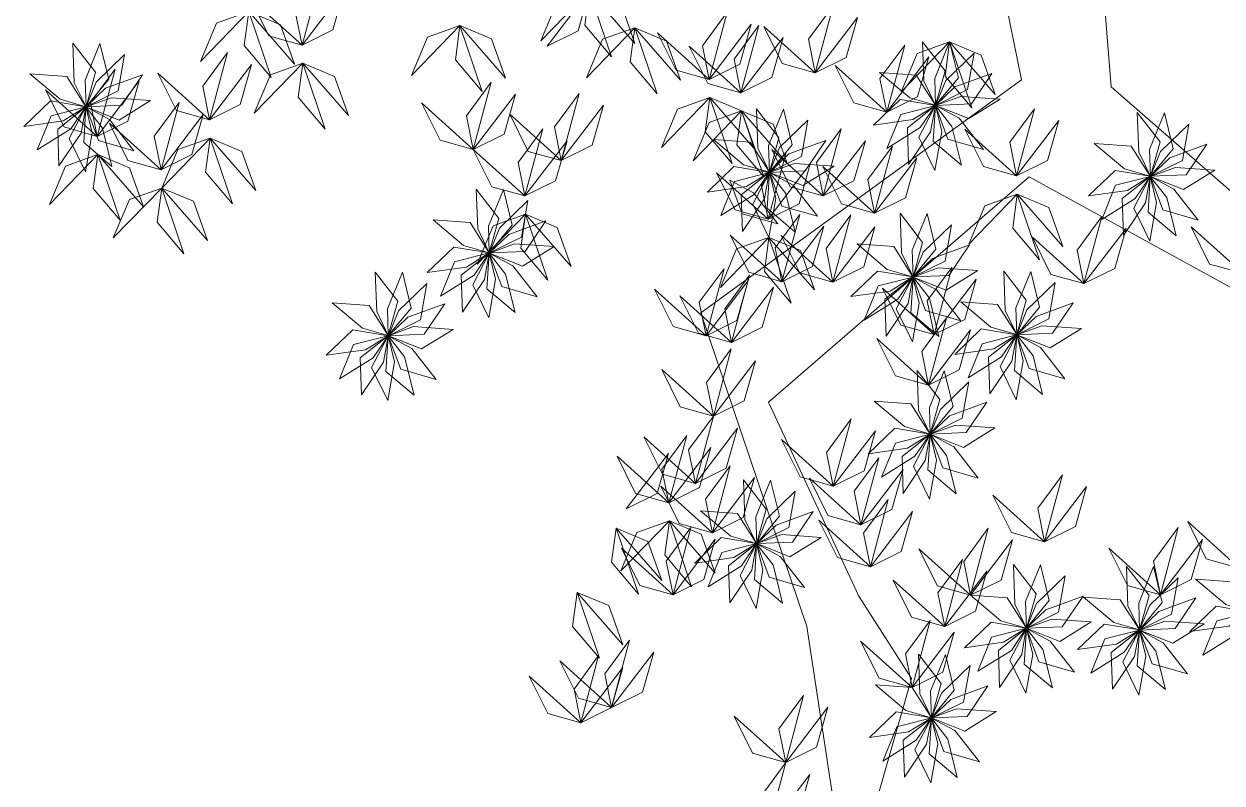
# Model space of a CAD drawing. Header units: inches. Extents: x 15 to 22798, y 21 to 21519.
# Drawn here: x 14702.8 to 14806.1, y 12256.7 to 12322.2 of the extents above; entities that cross this region are included whole.
import ezdxf

# ---------------------------------------------------------------- set-up
doc = ezdxf.new("R2010")
doc.units = ezdxf.units.IN
doc.header["$MEASUREMENT"] = 0
doc.layers.add('ARREDAMENTO', color=8, linetype='Continuous', lineweight=13)

msp = doc.modelspace()

# ---------------------------------------------------------------- linework, layer by layer
at = {"layer": 'ARREDAMENTO', "linetype": 'Continuous', "lineweight": 0}
for points in [[(14817.93, 12298.11), (14796.58, 12316.73), (14794.55, 12341.87), (14796.38, 12368.31), (14793.75, 12382.48), (14774.98, 12399.82)], [(14767.91, 12395.28), (14780.85, 12382.43), (14787.99, 12370.86), (14785.55, 12333.45), (14788.84, 12317.34), (14761.19, 12297.25), (14770.32, 12270.2), (14772.96, 12252.8), (14758.85, 12234.05), (14743.4, 12228.83), (14723.41, 12227.47), (14708.65, 12210.65), (14706.74, 12203.55), (14711.87, 12210.66), (14724.07, 12225.53), (14744.05, 12226.9), (14760.8, 12231.48), (14774.91, 12250.23), (14779.36, 12265.72), (14774.82, 12272.8), (14767.02, 12289.53), (14789.51, 12308.96), (14819.88, 12292.31)]]:
    msp.add_lwpolyline(points, dxfattribs=at)
at = {"layer": 'ARREDAMENTO', "lineweight": 0}
for points in [[(14726.8, 12320.34), (14726.21, 12323.24), (14728.34, 12326.13), (14726.8, 12320.34)], [(14726.8, 12320.34), (14723.94, 12321.14), (14722.34, 12324.36), (14726.8, 12320.34)], [(14726.8, 12320.34), (14729.45, 12321.66), (14730.43, 12325.11), (14726.8, 12320.34)], [(14751.56, 12325), (14748.77, 12324), (14747.39, 12320.69), (14751.56, 12325)], [(14747.93, 12320.23), (14750.59, 12321.55), (14751.56, 12325), (14747.93, 12320.23)], [(14751.56, 12325), (14751.17, 12322.06), (14753.49, 12319.32), (14751.56, 12325)], [(14751.56, 12325), (14754.3, 12323.86), (14755.5, 12320.48), (14751.56, 12325)], [(14722.19, 12323.23), (14719.4, 12322.23), (14718.02, 12318.92), (14722.19, 12323.23)], [(14722.19, 12323.23), (14721.8, 12320.29), (14724.12, 12317.55), (14722.19, 12323.23)], [(14722.19, 12323.23), (14724.93, 12322.08), (14726.13, 12318.7), (14722.19, 12323.23)], [(14761.9, 12317.37), (14761.32, 12320.27), (14763.44, 12323.16), (14761.9, 12317.37)], [(14771.05, 12317.93), (14770.47, 12320.84), (14772.6, 12323.73), (14771.05, 12317.93)], [(14761.9, 12317.37), (14764.55, 12318.69), (14765.53, 12322.14), (14761.9, 12317.37)], [(14771.05, 12317.93), (14773.71, 12319.25), (14774.68, 12322.71), (14771.05, 12317.93)], [(14740.4, 12322.01), (14737.61, 12321.02), (14736.23, 12317.7), (14740.4, 12322.01)], [(14740.4, 12322.01), (14740.01, 12319.07), (14742.33, 12316.33), (14740.4, 12322.01)], [(14740.4, 12322.01), (14743.14, 12320.87), (14744.34, 12317.49), (14740.4, 12322.01)], [(14755.48, 12321.82), (14752.69, 12320.83), (14751.31, 12317.51), (14755.48, 12321.82)], [(14755.48, 12321.82), (14755.09, 12318.88), (14757.41, 12316.14), (14755.48, 12321.82)], [(14755.48, 12321.82), (14758.22, 12320.68), (14759.42, 12317.3), (14755.48, 12321.82)], [(14761.9, 12317.37), (14759.05, 12318.18), (14757.45, 12321.39), (14761.9, 12317.37)], [(14764.64, 12316.23), (14764.05, 12319.13), (14766.18, 12322.02), (14764.64, 12316.23)], [(14764.64, 12316.23), (14767.29, 12317.55), (14768.27, 12321), (14764.64, 12316.23)], [(14771.05, 12317.93), (14768.2, 12318.74), (14766.6, 12321.95), (14771.05, 12317.93)], [(14707.03, 12320.5), (14707.15, 12317.09), (14708.16, 12315.02), (14708.99, 12317.99), (14707.03, 12320.5)], [(14709.36, 12320.48), (14708.09, 12317.32), (14708.16, 12315.02), (14710.13, 12317.39), (14709.36, 12320.48)], [(14764.64, 12316.23), (14761.78, 12317.03), (14760.18, 12320.25), (14764.64, 12316.23)], [(14777.22, 12314.54), (14776.63, 12317.45), (14778.76, 12320.34), (14777.22, 12314.54)], [(14782.63, 12320.6), (14779.83, 12319.61), (14778.45, 12316.29), (14782.63, 12320.6)], [(14780.29, 12320.62), (14780.41, 12317.21), (14781.42, 12315.14), (14782.25, 12318.11), (14780.29, 12320.62)], [(14782.63, 12320.6), (14781.35, 12317.44), (14781.42, 12315.14), (14783.39, 12317.51), (14782.63, 12320.6)], [(14782.63, 12320.6), (14782.24, 12317.66), (14784.55, 12314.92), (14782.63, 12320.6)], [(14782.63, 12320.6), (14785.36, 12319.46), (14786.57, 12316.08), (14782.63, 12320.6)], [(14711.48, 12319.52), (14709.03, 12317.15), (14708.16, 12315.01), (14710.92, 12316.38), (14711.48, 12319.52)], [(14718.81, 12313.88), (14718.23, 12316.79), (14720.35, 12319.68), (14718.81, 12313.88)], [(14777.22, 12314.54), (14779.87, 12315.86), (14780.85, 12319.32), (14777.22, 12314.54)], [(14784.75, 12319.64), (14782.3, 12317.27), (14781.42, 12315.13), (14784.19, 12316.5), (14784.75, 12319.64)], [(14709.12, 12312.46), (14708.54, 12315.37), (14710.66, 12318.26), (14709.12, 12312.46)], [(14718.81, 12313.88), (14721.46, 12315.2), (14722.44, 12318.65), (14718.81, 12313.88)], [(14726.85, 12318.77), (14724.06, 12317.77), (14722.67, 12314.46), (14726.85, 12318.77)], [(14726.85, 12318.77), (14726.46, 12315.83), (14728.77, 12313.09), (14726.85, 12318.77)], [(14726.85, 12318.77), (14729.58, 12317.63), (14730.79, 12314.25), (14726.85, 12318.77)], [(14777.22, 12314.54), (14774.37, 12315.35), (14772.77, 12318.56), (14777.22, 12314.54)], [(14776.58, 12317.97), (14779.2, 12315.78), (14781.41, 12315.14), (14779.76, 12317.74), (14776.58, 12317.97)], [(14703.32, 12317.85), (14705.93, 12315.66), (14708.15, 12315.02), (14706.5, 12317.62), (14703.32, 12317.85)], [(14713.03, 12317.77), (14709.83, 12316.61), (14708.16, 12315.01), (14711.24, 12315.14), (14713.03, 12317.77)], [(14709.12, 12312.46), (14711.78, 12313.78), (14712.75, 12317.24), (14709.12, 12312.46)], [(14718.81, 12313.88), (14715.96, 12314.69), (14714.36, 12317.9), (14718.81, 12313.88)], [(14741.56, 12311.34), (14740.97, 12314.24), (14743.1, 12317.13), (14741.56, 12311.34)], [(14786.29, 12317.89), (14783.09, 12316.73), (14781.42, 12315.13), (14784.51, 12315.26), (14786.29, 12317.89)], [(14709.12, 12312.46), (14706.27, 12313.27), (14704.67, 12316.48), (14709.12, 12312.46)], [(14741.56, 12311.34), (14744.21, 12312.66), (14745.19, 12316.11), (14741.56, 12311.34)], [(14749.15, 12310.37), (14748.57, 12313.27), (14750.69, 12316.16), (14749.15, 12310.37)], [(14786.99, 12315.67), (14783.59, 12315.91), (14781.42, 12315.13), (14784.29, 12313.99), (14786.99, 12315.67)], [(14702.81, 12313.32), (14706.18, 12313.79), (14708.14, 12315.01), (14705.1, 12315.52), (14702.81, 12313.32)], [(14703.96, 12311.29), (14706.85, 12313.1), (14708.14, 12315.01), (14705.16, 12314.24), (14703.96, 12311.29)], [(14705.83, 12309.91), (14707.74, 12312.73), (14708.15, 12315), (14705.73, 12313.09), (14705.83, 12309.91)], [(14708.11, 12309.4), (14708.7, 12312.76), (14708.15, 12315), (14706.72, 12312.27), (14708.11, 12309.4)], [(14710.39, 12309.87), (14709.57, 12313.18), (14708.15, 12315), (14707.96, 12311.92), (14710.39, 12309.87)], [(14713.73, 12315.55), (14710.33, 12315.79), (14708.16, 12315.01), (14711.03, 12313.87), (14713.73, 12315.55)], [(14712.29, 12311.22), (14710.19, 12313.91), (14708.16, 12315), (14709.23, 12312.11), (14712.29, 12311.22)], [(14714.64, 12309.57), (14714.05, 12312.48), (14716.18, 12315.37), (14714.64, 12309.57)], [(14741.56, 12311.34), (14738.7, 12312.14), (14737.1, 12315.36), (14741.56, 12311.34)], [(14749.15, 12310.37), (14751.81, 12311.69), (14752.78, 12315.14), (14749.15, 12310.37)], [(14761.95, 12315.8), (14759.16, 12314.81), (14757.78, 12311.49), (14761.95, 12315.8)], [(14761.95, 12315.8), (14761.56, 12312.86), (14763.88, 12310.12), (14761.95, 12315.8)], [(14761.95, 12315.8), (14764.69, 12314.66), (14765.89, 12311.28), (14761.95, 12315.8)], [(14765.97, 12314.84), (14766.09, 12311.44), (14767.09, 12309.36), (14767.92, 12312.33), (14765.97, 12314.84)], [(14768.3, 12314.82), (14767.02, 12311.66), (14767.1, 12309.36), (14769.06, 12311.73), (14768.3, 12314.82)], [(14776.07, 12313.44), (14779.45, 12313.91), (14781.41, 12315.13), (14778.37, 12315.64), (14776.07, 12313.44)], [(14777.22, 12311.41), (14780.11, 12313.22), (14781.41, 12315.13), (14778.42, 12314.36), (14777.22, 12311.41)], [(14779.09, 12310.03), (14781, 12312.85), (14781.41, 12315.12), (14778.99, 12313.21), (14779.09, 12310.03)], [(14781.37, 12309.52), (14781.96, 12312.88), (14781.41, 12315.12), (14779.98, 12312.39), (14781.37, 12309.52)], [(14783.65, 12309.99), (14782.83, 12313.3), (14781.41, 12315.12), (14781.22, 12312.04), (14783.65, 12309.99)], [(14785.55, 12311.34), (14783.45, 12314.03), (14781.42, 12315.12), (14782.49, 12312.23), (14785.55, 12311.34)], [(14788.41, 12309.05), (14787.83, 12311.95), (14789.96, 12314.84), (14788.41, 12309.05)], [(14714.64, 12309.57), (14717.29, 12310.89), (14718.27, 12314.35), (14714.64, 12309.57)], [(14749.15, 12310.37), (14746.3, 12311.17), (14744.7, 12314.38), (14749.15, 12310.37)], [(14764.69, 12314.66), (14761.9, 12313.67), (14760.52, 12310.35), (14764.69, 12314.66)], [(14764.69, 12314.66), (14764.3, 12311.72), (14766.62, 12308.98), (14764.69, 12314.66)], [(14764.69, 12314.66), (14767.43, 12313.52), (14768.63, 12310.14), (14764.69, 12314.66)], [(14770.42, 12313.86), (14767.97, 12311.49), (14767.1, 12309.36), (14769.86, 12310.73), (14770.42, 12313.86)], [(14788.41, 12309.05), (14791.07, 12310.37), (14792.05, 12313.82), (14788.41, 12309.05)], [(14798.82, 12314.51), (14798.94, 12311.1), (14799.95, 12309.03), (14800.78, 12312), (14798.82, 12314.51)], [(14801.16, 12314.49), (14799.88, 12311.33), (14799.95, 12309.02), (14801.92, 12311.4), (14801.16, 12314.49)], [(14714.64, 12309.57), (14711.78, 12310.38), (14710.18, 12313.59), (14714.64, 12309.57)], [(14746.01, 12307.32), (14745.42, 12310.22), (14747.55, 12313.11), (14746.01, 12307.32)], [(14771.74, 12307.32), (14771.15, 12310.22), (14773.28, 12313.11), (14771.74, 12307.32)], [(14788.41, 12309.05), (14785.56, 12309.85), (14783.96, 12313.07), (14788.41, 12309.05)], [(14803.28, 12313.52), (14800.82, 12311.16), (14799.95, 12309.02), (14802.72, 12310.39), (14803.28, 12313.52)], [(14718.86, 12312.31), (14716.07, 12311.32), (14714.69, 12308), (14718.86, 12312.31)], [(14718.86, 12312.31), (14718.47, 12309.37), (14720.79, 12306.63), (14718.86, 12312.31)], [(14718.86, 12312.31), (14721.6, 12311.17), (14722.8, 12307.79), (14718.86, 12312.31)], [(14746.01, 12307.32), (14748.66, 12308.64), (14749.64, 12312.09), (14746.01, 12307.32)], [(14762.26, 12312.19), (14764.87, 12310), (14767.09, 12309.36), (14765.43, 12311.96), (14762.26, 12312.19)], [(14771.97, 12312.11), (14768.77, 12310.95), (14767.1, 12309.35), (14770.18, 12309.48), (14771.97, 12312.11)], [(14771.74, 12307.32), (14774.39, 12308.64), (14775.37, 12312.09), (14771.74, 12307.32)], [(14795.11, 12311.86), (14797.73, 12309.67), (14799.94, 12309.02), (14798.29, 12311.63), (14795.11, 12311.86)], [(14804.82, 12311.78), (14801.62, 12310.61), (14799.95, 12309.02), (14803.04, 12309.15), (14804.82, 12311.78)], [(14709.17, 12310.9), (14706.38, 12309.9), (14705, 12306.59), (14709.17, 12310.9)], [(14709.17, 12310.9), (14708.79, 12307.96), (14711.1, 12305.22), (14709.17, 12310.9)], [(14709.17, 12310.9), (14711.91, 12309.75), (14713.12, 12306.37), (14709.17, 12310.9)], [(14746.01, 12307.32), (14743.16, 12308.12), (14741.56, 12311.34), (14746.01, 12307.32)], [(14766.99, 12305.31), (14766.41, 12308.22), (14768.54, 12311.11), (14766.99, 12305.31)], [(14771.74, 12307.32), (14768.89, 12308.12), (14767.29, 12311.33), (14771.74, 12307.32)], [(14776.17, 12305.84), (14775.58, 12308.74), (14777.71, 12311.63), (14776.17, 12305.84)], [(14761.75, 12307.66), (14765.12, 12308.14), (14767.08, 12309.35), (14764.04, 12309.87), (14761.75, 12307.66)], [(14766.99, 12305.31), (14769.65, 12306.63), (14770.62, 12310.09), (14766.99, 12305.31)], [(14772.67, 12309.89), (14769.27, 12310.13), (14767.1, 12309.35), (14769.97, 12308.21), (14772.67, 12309.89)], [(14776.17, 12305.84), (14773.31, 12306.64), (14771.71, 12309.85), (14776.17, 12305.84)], [(14776.17, 12305.84), (14778.82, 12307.16), (14779.8, 12310.61), (14776.17, 12305.84)], [(14805.52, 12309.56), (14802.12, 12309.79), (14799.95, 12309.01), (14802.82, 12307.88), (14805.52, 12309.56)], [(14766.99, 12305.31), (14764.14, 12306.12), (14762.54, 12309.33), (14766.99, 12305.31)], [(14762.9, 12305.63), (14765.79, 12307.44), (14767.08, 12309.35), (14764.09, 12308.58), (14762.9, 12305.63)], [(14767.81, 12304.91), (14765.71, 12307.59), (14763.67, 12308.68), (14764.75, 12305.79), (14767.81, 12304.91)], [(14764.77, 12304.25), (14766.68, 12307.08), (14767.08, 12309.35), (14764.67, 12307.43), (14764.77, 12304.25)], [(14767.05, 12303.75), (14767.64, 12307.1), (14767.09, 12309.34), (14765.66, 12306.61), (14767.05, 12303.75)], [(14769.33, 12304.21), (14768.5, 12307.52), (14767.09, 12309.34), (14766.9, 12306.26), (14769.33, 12304.21)], [(14771.23, 12305.57), (14769.13, 12308.25), (14767.09, 12309.34), (14768.17, 12306.45), (14771.23, 12305.57)], [(14794.6, 12307.33), (14797.98, 12307.8), (14799.94, 12309.02), (14796.9, 12309.53), (14794.6, 12307.33)], [(14795.75, 12305.3), (14798.64, 12307.11), (14799.94, 12309.01), (14796.95, 12308.25), (14795.75, 12305.3)], [(14797.62, 12303.91), (14799.53, 12306.74), (14799.94, 12309.01), (14797.52, 12307.1), (14797.62, 12303.91)], [(14799.9, 12303.41), (14800.49, 12306.77), (14799.94, 12309.01), (14798.51, 12306.28), (14799.9, 12303.41)], [(14802.18, 12303.88), (14801.36, 12307.18), (14799.94, 12309.01), (14799.75, 12305.93), (14802.18, 12303.88)], [(14804.08, 12305.23), (14801.98, 12307.92), (14799.95, 12309.01), (14801.02, 12306.12), (14804.08, 12305.23)], [(14714.69, 12308), (14711.9, 12307.01), (14710.51, 12303.7), (14714.69, 12308)], [(14714.69, 12308), (14714.3, 12305.07), (14716.61, 12302.32), (14714.69, 12308)], [(14714.69, 12308), (14717.42, 12306.86), (14718.63, 12303.48), (14714.69, 12308)], [(14741.82, 12307.9), (14741.94, 12304.49), (14742.94, 12302.42), (14743.77, 12305.39), (14741.82, 12307.9)], [(14744.15, 12307.88), (14742.87, 12304.72), (14742.94, 12302.41), (14744.91, 12304.79), (14744.15, 12307.88)], [(14746.27, 12306.92), (14743.82, 12304.55), (14742.95, 12302.41), (14745.71, 12303.78), (14746.27, 12306.92)], [(14788.47, 12307.48), (14785.67, 12306.48), (14784.29, 12303.17), (14788.47, 12307.48)], [(14788.47, 12307.48), (14788.08, 12304.54), (14790.39, 12301.8), (14788.47, 12307.48)], [(14788.47, 12307.48), (14791.2, 12306.34), (14792.41, 12302.96), (14788.47, 12307.48)], [(14746.06, 12305.75), (14743.27, 12304.76), (14741.89, 12301.44), (14746.06, 12305.75)], [(14746.06, 12305.75), (14745.67, 12302.81), (14747.99, 12300.07), (14746.06, 12305.75)], [(14746.06, 12305.75), (14748.8, 12304.61), (14750, 12301.23), (14746.06, 12305.75)], [(14768.17, 12299.93), (14767.58, 12302.84), (14769.71, 12305.73), (14768.17, 12299.93)], [(14772.57, 12299.88), (14771.99, 12302.79), (14774.11, 12305.68), (14772.57, 12299.88)], [(14778.36, 12305.83), (14778.48, 12302.42), (14779.48, 12300.35), (14780.31, 12303.32), (14778.36, 12305.83)], [(14780.69, 12305.81), (14779.41, 12302.65), (14779.48, 12300.34), (14781.45, 12302.72), (14780.69, 12305.81)], [(14794.22, 12299.76), (14793.63, 12302.66), (14795.76, 12305.55), (14794.22, 12299.76)], [(14738.11, 12305.25), (14740.72, 12303.06), (14742.93, 12302.42), (14741.28, 12305.02), (14738.11, 12305.25)], [(14747.82, 12305.17), (14744.61, 12304), (14742.95, 12302.41), (14746.03, 12302.54), (14747.82, 12305.17)], [(14768.17, 12299.93), (14770.82, 12301.25), (14771.8, 12304.71), (14768.17, 12299.93)], [(14772.57, 12299.88), (14775.23, 12301.2), (14776.2, 12304.66), (14772.57, 12299.88)], [(14782.81, 12304.84), (14780.36, 12302.48), (14779.49, 12300.34), (14782.25, 12301.71), (14782.81, 12304.84)], [(14794.22, 12299.76), (14796.87, 12301.08), (14797.85, 12304.53), (14794.22, 12299.76)], [(14807.91, 12300.65), (14805.06, 12301.45), (14803.46, 12304.67), (14807.91, 12300.65)], [(14767.05, 12303.75), (14764.25, 12302.75), (14762.87, 12299.44), (14767.05, 12303.75)], [(14768.17, 12299.93), (14765.32, 12300.74), (14763.72, 12303.95), (14768.17, 12299.93)], [(14767.05, 12303.75), (14766.66, 12300.81), (14768.97, 12298.07), (14767.05, 12303.75)], [(14767.05, 12303.75), (14769.78, 12302.61), (14770.99, 12299.23), (14767.05, 12303.75)], [(14772.57, 12299.88), (14769.72, 12300.69), (14768.12, 12303.9), (14772.57, 12299.88)], [(14794.22, 12299.76), (14791.37, 12300.56), (14789.77, 12303.77), (14794.22, 12299.76)], [(14737.59, 12300.72), (14740.97, 12301.19), (14742.93, 12302.41), (14739.89, 12302.92), (14737.59, 12300.72)], [(14738.74, 12298.69), (14741.63, 12300.5), (14742.93, 12302.41), (14739.94, 12301.64), (14738.74, 12298.69)], [(14740.62, 12297.31), (14742.52, 12300.13), (14742.93, 12302.4), (14740.51, 12300.49), (14740.62, 12297.31)], [(14748.52, 12302.95), (14745.12, 12303.19), (14742.95, 12302.4), (14745.81, 12301.27), (14748.52, 12302.95)], [(14774.65, 12303.18), (14777.26, 12300.99), (14779.47, 12300.34), (14777.82, 12302.95), (14774.65, 12303.18)], [(14784.35, 12303.1), (14781.15, 12301.93), (14779.49, 12300.34), (14782.57, 12300.47), (14784.35, 12303.1)], [(14742.89, 12296.8), (14743.48, 12300.16), (14742.93, 12302.4), (14741.51, 12299.67), (14742.89, 12296.8)], [(14745.18, 12297.27), (14744.35, 12300.58), (14742.94, 12302.4), (14742.74, 12299.32), (14745.18, 12297.27)], [(14747.07, 12298.62), (14744.97, 12301.31), (14742.94, 12302.4), (14744.02, 12299.51), (14747.07, 12298.62)], [(14733.11, 12300.76), (14733.23, 12297.36), (14734.23, 12295.28), (14735.06, 12298.25), (14733.11, 12300.76)], [(14735.44, 12300.74), (14734.16, 12297.58), (14734.23, 12295.28), (14736.2, 12297.65), (14735.44, 12300.74)], [(14761.64, 12295.25), (14761.05, 12298.16), (14763.18, 12301.05), (14761.64, 12295.25)], [(14763.83, 12294.69), (14763.24, 12297.6), (14765.37, 12300.49), (14763.83, 12294.69)], [(14774.13, 12298.65), (14777.51, 12299.12), (14779.47, 12300.34), (14776.43, 12300.85), (14774.13, 12298.65)], [(14785.06, 12300.88), (14781.66, 12301.11), (14779.49, 12300.33), (14782.35, 12299.2), (14785.06, 12300.88)], [(14781.29, 12295.36), (14780.71, 12298.27), (14782.84, 12301.16), (14781.29, 12295.36)], [(14787.3, 12300.84), (14787.42, 12297.43), (14788.42, 12295.36), (14789.25, 12298.33), (14787.3, 12300.84)], [(14789.63, 12300.82), (14788.36, 12297.66), (14788.43, 12295.35), (14790.39, 12297.73), (14789.63, 12300.82)], [(14737.56, 12299.78), (14735.11, 12297.41), (14734.24, 12295.27), (14737, 12296.65), (14737.56, 12299.78)], [(14761.64, 12295.25), (14764.29, 12296.57), (14765.27, 12300.03), (14761.64, 12295.25)], [(14763.83, 12294.69), (14766.48, 12296.02), (14767.46, 12299.47), (14763.83, 12294.69)], [(14775.28, 12296.62), (14778.17, 12298.43), (14779.47, 12300.33), (14776.48, 12299.57), (14775.28, 12296.62)], [(14781.29, 12295.36), (14778.44, 12296.17), (14776.84, 12299.38), (14781.29, 12295.36)], [(14777.16, 12295.23), (14779.06, 12298.06), (14779.47, 12300.33), (14777.05, 12298.42), (14777.16, 12295.23)], [(14779.43, 12294.73), (14780.02, 12298.09), (14779.47, 12300.33), (14778.04, 12297.6), (14779.43, 12294.73)], [(14781.72, 12295.2), (14780.89, 12298.5), (14779.48, 12300.33), (14779.28, 12297.25), (14781.72, 12295.2)], [(14783.61, 12296.55), (14781.51, 12299.24), (14779.48, 12300.33), (14780.56, 12297.44), (14783.61, 12296.55)], [(14781.29, 12295.36), (14783.95, 12296.68), (14784.92, 12300.14), (14781.29, 12295.36)], [(14791.75, 12299.86), (14789.3, 12297.49), (14788.43, 12295.35), (14791.19, 12296.72), (14791.75, 12299.86)], [(14761.64, 12295.25), (14758.79, 12296.06), (14757.19, 12299.27), (14761.64, 12295.25)], [(14763.83, 12294.69), (14760.98, 12295.5), (14759.38, 12298.71), (14763.83, 12294.69)], [(14729.4, 12298.11), (14732.01, 12295.92), (14734.22, 12295.28), (14732.57, 12297.88), (14729.4, 12298.11)], [(14739.1, 12298.03), (14735.9, 12296.87), (14734.24, 12295.27), (14737.32, 12295.4), (14739.1, 12298.03)], [(14783.59, 12298.19), (14786.2, 12296), (14788.42, 12295.36), (14786.76, 12297.96), (14783.59, 12298.19)], [(14793.3, 12298.11), (14790.1, 12296.94), (14788.43, 12295.35), (14791.51, 12295.48), (14793.3, 12298.11)], [(14780.82, 12291.01), (14780.23, 12293.92), (14782.36, 12296.81), (14780.82, 12291.01)], [(14728.88, 12293.58), (14732.26, 12294.06), (14734.22, 12295.27), (14731.18, 12295.79), (14728.88, 12293.58)], [(14730.03, 12291.55), (14732.92, 12293.36), (14734.22, 12295.27), (14731.23, 12294.5), (14730.03, 12291.55)], [(14731.91, 12290.17), (14733.81, 12292.99), (14734.22, 12295.26), (14731.8, 12293.35), (14731.91, 12290.17)], [(14734.18, 12289.67), (14734.77, 12293.02), (14734.22, 12295.26), (14732.79, 12292.53), (14734.18, 12289.67)], [(14736.46, 12290.13), (14735.64, 12293.44), (14734.23, 12295.26), (14734.03, 12292.18), (14736.46, 12290.13)], [(14738.36, 12291.49), (14736.26, 12294.17), (14734.23, 12295.26), (14735.31, 12292.37), (14738.36, 12291.49)], [(14739.81, 12295.81), (14736.41, 12296.05), (14734.24, 12295.27), (14737.1, 12294.13), (14739.81, 12295.81)], [(14780.82, 12291.01), (14783.47, 12292.33), (14784.45, 12295.79), (14780.82, 12291.01)], [(14783.08, 12293.66), (14786.45, 12294.13), (14788.41, 12295.35), (14785.37, 12295.86), (14783.08, 12293.66)], [(14784.23, 12291.63), (14787.12, 12293.44), (14788.41, 12295.35), (14785.43, 12294.58), (14784.23, 12291.63)], [(14786.1, 12290.25), (14788.01, 12293.07), (14788.42, 12295.34), (14786, 12293.43), (14786.1, 12290.25)], [(14788.38, 12289.74), (14788.97, 12293.1), (14788.42, 12295.34), (14786.99, 12292.61), (14788.38, 12289.74)], [(14790.66, 12290.21), (14789.84, 12293.52), (14788.42, 12295.34), (14788.23, 12292.26), (14790.66, 12290.21)], [(14794, 12295.89), (14790.6, 12296.13), (14788.43, 12295.34), (14791.3, 12294.21), (14794, 12295.89)], [(14792.56, 12291.56), (14790.46, 12294.25), (14788.43, 12295.34), (14789.5, 12292.45), (14792.56, 12291.56)], [(14780.82, 12291.01), (14777.96, 12291.82), (14776.36, 12295.03), (14780.82, 12291.01)], [(14762.26, 12288.33), (14761.68, 12291.24), (14763.8, 12294.13), (14762.26, 12288.33)], [(14762.26, 12288.33), (14764.91, 12289.65), (14765.89, 12293.1), (14762.26, 12288.33)], [(14762.26, 12288.33), (14759.41, 12289.14), (14757.81, 12292.35), (14762.26, 12288.33)], [(14779.84, 12292.27), (14779.96, 12288.86), (14780.96, 12286.78), (14781.79, 12289.76), (14779.84, 12292.27)], [(14782.17, 12292.25), (14780.89, 12289.09), (14780.97, 12286.78), (14782.93, 12289.16), (14782.17, 12292.25)], [(14784.29, 12291.28), (14781.84, 12288.92), (14780.97, 12286.78), (14783.73, 12288.15), (14784.29, 12291.28)], [(14776.13, 12289.62), (14778.74, 12287.43), (14780.95, 12286.78), (14779.3, 12289.39), (14776.13, 12289.62)], [(14785.84, 12289.54), (14782.63, 12288.37), (14780.97, 12286.78), (14784.05, 12286.91), (14785.84, 12289.54)], [(14760.72, 12282.53), (14760.13, 12285.44), (14762.26, 12288.33), (14760.72, 12282.53)], [(14772.6, 12282.29), (14772.02, 12285.2), (14774.14, 12288.09), (14772.6, 12282.29)], [(14760.72, 12282.53), (14763.37, 12283.86), (14764.35, 12287.31), (14760.72, 12282.53)], [(14772.6, 12282.29), (14775.26, 12283.61), (14776.23, 12287.07), (14772.6, 12282.29)], [(14775.62, 12285.09), (14778.99, 12285.56), (14780.95, 12286.78), (14777.91, 12287.29), (14775.62, 12285.09)], [(14786.54, 12287.32), (14783.14, 12287.55), (14780.97, 12286.77), (14783.84, 12285.64), (14786.54, 12287.32)], [(14760.72, 12282.53), (14757.87, 12283.34), (14756.27, 12286.55), (14760.72, 12282.53)], [(14758.41, 12280.86), (14757.83, 12283.77), (14759.96, 12286.66), (14758.41, 12280.86)], [(14772.6, 12282.29), (14769.75, 12283.1), (14768.15, 12286.31), (14772.6, 12282.29)], [(14776.76, 12283.06), (14779.65, 12284.87), (14780.95, 12286.77), (14777.96, 12286.01), (14776.76, 12283.06)], [(14778.64, 12281.67), (14780.54, 12284.5), (14780.95, 12286.77), (14778.54, 12284.85), (14778.64, 12281.67)], [(14780.91, 12281.17), (14781.51, 12284.53), (14780.96, 12286.77), (14779.53, 12284.03), (14780.91, 12281.17)], [(14783.2, 12281.64), (14782.37, 12284.94), (14780.96, 12286.77), (14780.77, 12283.69), (14783.2, 12281.64)], [(14785.09, 12282.99), (14783, 12285.68), (14780.96, 12286.77), (14782.04, 12283.88), (14785.09, 12282.99)], [(14758.41, 12280.86), (14755.56, 12281.67), (14753.96, 12284.88), (14758.41, 12280.86)], [(14754.75, 12280.33), (14757.41, 12281.65), (14758.39, 12285.1), (14754.75, 12280.33)], [(14758.41, 12280.86), (14761.07, 12282.18), (14762.04, 12285.64), (14758.41, 12280.86)], [(14762.18, 12278.26), (14761.59, 12281.17), (14763.72, 12284.06), (14762.18, 12278.26)], [(14774.99, 12278.96), (14774.4, 12281.86), (14776.53, 12284.75), (14774.99, 12278.96)], [(14762.18, 12278.26), (14764.83, 12279.58), (14765.81, 12283.04), (14762.18, 12278.26)], [(14764.87, 12282.83), (14764.99, 12279.43), (14765.99, 12277.35), (14766.82, 12280.32), (14764.87, 12282.83)], [(14767.2, 12282.81), (14765.93, 12279.65), (14766, 12277.35), (14767.96, 12279.72), (14767.2, 12282.81)], [(14774.99, 12278.96), (14772.14, 12279.76), (14770.54, 12282.98), (14774.99, 12278.96)], [(14774.99, 12278.96), (14777.64, 12280.28), (14778.62, 12283.73), (14774.99, 12278.96)], [(14790.82, 12277.49), (14790.24, 12280.39), (14792.36, 12283.28), (14790.82, 12277.49)], [(14762.18, 12278.26), (14759.32, 12279.07), (14757.73, 12282.28), (14762.18, 12278.26)], [(14769.32, 12281.85), (14766.87, 12279.48), (14766, 12277.34), (14768.76, 12278.72), (14769.32, 12281.85)], [(14790.82, 12277.49), (14793.48, 12278.81), (14794.45, 12282.26), (14790.82, 12277.49)], [(14775.81, 12275.33), (14775.22, 12278.24), (14777.35, 12281.13), (14775.81, 12275.33)], [(14790.82, 12277.49), (14787.97, 12278.29), (14786.37, 12281.51), (14790.82, 12277.49)], [(14761.16, 12280.18), (14763.77, 12277.99), (14765.99, 12277.35), (14764.33, 12279.95), (14761.16, 12280.18)], [(14770.87, 12280.1), (14767.67, 12278.94), (14766, 12277.34), (14769.08, 12277.47), (14770.87, 12280.1)], [(14775.81, 12275.33), (14778.46, 12276.65), (14779.44, 12280.11), (14775.81, 12275.33)], [(14753.87, 12278.67), (14753.48, 12275.73), (14755.8, 12272.99), (14753.87, 12278.67)], [(14753.87, 12278.67), (14756.61, 12277.53), (14757.81, 12274.15), (14753.87, 12278.67)], [(14758.47, 12279.3), (14755.67, 12278.3), (14754.29, 12274.99), (14758.47, 12279.3)], [(14758.47, 12279.3), (14758.08, 12276.36), (14760.39, 12273.62), (14758.47, 12279.3)], [(14758.79, 12272.93), (14758.2, 12275.84), (14760.33, 12278.73), (14758.79, 12272.93)], [(14758.47, 12279.3), (14761.2, 12278.16), (14762.41, 12274.78), (14758.47, 12279.3)], [(14775.81, 12275.33), (14772.96, 12276.14), (14771.36, 12279.35), (14775.81, 12275.33)], [(14784.43, 12272.88), (14783.85, 12275.79), (14785.97, 12278.68), (14784.43, 12272.88)], [(14800.82, 12272.92), (14800.23, 12275.83), (14802.36, 12278.72), (14800.82, 12272.92)], [(14807.62, 12275.22), (14804.77, 12276.03), (14803.17, 12279.24), (14807.62, 12275.22)], [(14758.79, 12272.93), (14761.44, 12274.25), (14762.42, 12277.71), (14758.79, 12272.93)], [(14760.65, 12275.65), (14764.02, 12276.13), (14765.98, 12277.34), (14762.94, 12277.86), (14760.65, 12275.65)], [(14771.57, 12277.88), (14768.17, 12278.12), (14766, 12277.34), (14768.87, 12276.2), (14771.57, 12277.88)], [(14784.43, 12272.88), (14787.08, 12274.2), (14788.06, 12277.66), (14784.43, 12272.88)], [(14800.82, 12272.92), (14803.47, 12274.24), (14804.45, 12277.7), (14800.82, 12272.92)], [(14758.79, 12272.93), (14755.93, 12273.74), (14754.33, 12276.95), (14758.79, 12272.93)], [(14761.8, 12273.62), (14764.69, 12275.43), (14765.98, 12277.34), (14763, 12276.57), (14761.8, 12273.62)], [(14763.67, 12272.24), (14765.58, 12275.06), (14765.99, 12277.34), (14763.57, 12275.42), (14763.67, 12272.24)], [(14765.95, 12271.74), (14766.54, 12275.09), (14765.99, 12277.33), (14764.56, 12274.6), (14765.95, 12271.74)], [(14768.23, 12272.2), (14767.41, 12275.51), (14765.99, 12277.33), (14765.8, 12274.25), (14768.23, 12272.2)], [(14770.13, 12273.56), (14768.03, 12276.24), (14766, 12277.33), (14767.07, 12274.44), (14770.13, 12273.56)], [(14784.43, 12272.88), (14781.58, 12273.69), (14779.98, 12276.9), (14784.43, 12272.88)], [(14800.82, 12272.92), (14797.97, 12273.73), (14796.37, 12276.94), (14800.82, 12272.92)], [(14782.21, 12270.18), (14781.63, 12273.09), (14783.76, 12275.98), (14782.21, 12270.18)], [(14782.21, 12270.18), (14784.87, 12271.5), (14785.84, 12274.95), (14782.21, 12270.18)], [(14788.14, 12275.53), (14788.26, 12272.13), (14789.26, 12270.05), (14790.09, 12273.02), (14788.14, 12275.53)], [(14790.47, 12275.51), (14789.19, 12272.35), (14789.27, 12270.05), (14791.23, 12272.43), (14790.47, 12275.51)], [(14792.59, 12274.55), (14790.14, 12272.18), (14789.27, 12270.05), (14792.03, 12271.42), (14792.59, 12274.55)], [(14797.89, 12275.38), (14798.01, 12271.97), (14799.01, 12269.89), (14799.84, 12272.86), (14797.89, 12275.38)], [(14800.22, 12275.36), (14798.94, 12272.2), (14799.01, 12269.89), (14800.98, 12272.27), (14800.22, 12275.36)], [(14782.21, 12270.18), (14779.36, 12270.99), (14777.76, 12274.2), (14782.21, 12270.18)], [(14802.34, 12274.39), (14799.89, 12272.02), (14799.02, 12269.89), (14801.78, 12271.26), (14802.34, 12274.39)], [(14803.85, 12274.28), (14806.46, 12272.09), (14808.67, 12271.44), (14807.02, 12274.05), (14803.85, 12274.28)], [(14750.51, 12273.13), (14750.12, 12270.2), (14752.43, 12267.45), (14750.51, 12273.13)], [(14750.51, 12273.13), (14753.24, 12271.99), (14754.45, 12268.61), (14750.51, 12273.13)], [(14784.43, 12272.88), (14787.04, 12270.69), (14789.26, 12270.05), (14787.6, 12272.65), (14784.43, 12272.88)], [(14794.14, 12272.8), (14790.93, 12271.64), (14789.27, 12270.04), (14792.35, 12270.17), (14794.14, 12272.8)], [(14794.18, 12272.73), (14796.79, 12270.54), (14799, 12269.89), (14797.35, 12272.5), (14794.18, 12272.73)], [(14803.88, 12272.65), (14800.68, 12271.48), (14799.02, 12269.88), (14802.1, 12270.01), (14803.88, 12272.65)], [(14803.34, 12269.75), (14806.71, 12270.22), (14808.67, 12271.44), (14805.63, 12271.95), (14803.34, 12269.75)], [(14804.48, 12267.72), (14807.37, 12269.52), (14808.67, 12271.43), (14805.68, 12270.67), (14804.48, 12267.72)], [(14779.41, 12264.92), (14778.82, 12267.83), (14780.95, 12270.72), (14779.41, 12264.92)], [(14783.92, 12268.35), (14787.29, 12268.83), (14789.25, 12270.04), (14786.21, 12270.56), (14783.92, 12268.35)], [(14794.84, 12270.58), (14791.44, 12270.82), (14789.27, 12270.04), (14792.14, 12268.9), (14794.84, 12270.58)], [(14793.66, 12268.2), (14797.04, 12268.67), (14799, 12269.89), (14795.96, 12270.4), (14793.66, 12268.2)], [(14804.59, 12270.42), (14801.19, 12270.66), (14799.02, 12269.88), (14801.88, 12268.75), (14804.59, 12270.42)], [(14779.41, 12264.92), (14782.06, 12266.24), (14783.04, 12269.7), (14779.41, 12264.92)], [(14785.07, 12266.33), (14787.96, 12268.13), (14789.25, 12270.04), (14786.26, 12269.27), (14785.07, 12266.33)], [(14786.94, 12264.94), (14788.85, 12267.77), (14789.25, 12270.04), (14786.84, 12268.12), (14786.94, 12264.94)], [(14789.22, 12264.44), (14789.81, 12267.79), (14789.26, 12270.03), (14787.83, 12267.3), (14789.22, 12264.44)], [(14791.5, 12264.9), (14790.67, 12268.21), (14789.26, 12270.03), (14789.07, 12266.95), (14791.5, 12264.9)], [(14793.4, 12266.26), (14791.3, 12268.94), (14789.26, 12270.03), (14790.34, 12267.14), (14793.4, 12266.26)], [(14794.81, 12266.17), (14797.7, 12267.97), (14799, 12269.88), (14796.01, 12269.12), (14794.81, 12266.17)], [(14796.69, 12264.78), (14798.59, 12267.61), (14799, 12269.88), (14796.58, 12267.96), (14796.69, 12264.78)], [(14798.96, 12264.28), (14799.55, 12267.64), (14799, 12269.88), (14797.57, 12267.14), (14798.96, 12264.28)], [(14801.25, 12264.75), (14800.42, 12268.05), (14799.01, 12269.88), (14798.81, 12266.8), (14801.25, 12264.75)], [(14803.14, 12266.1), (14801.04, 12268.79), (14799.01, 12269.88), (14800.09, 12266.98), (14803.14, 12266.1)], [(14753.49, 12263.2), (14752.9, 12266.11), (14755.03, 12269), (14753.49, 12263.2)], [(14779.41, 12264.92), (14776.56, 12265.73), (14774.96, 12268.94), (14779.41, 12264.92)], [(14750.83, 12261.88), (14750.25, 12264.79), (14752.37, 12267.68), (14750.83, 12261.88)], [(14753.49, 12263.2), (14756.14, 12264.53), (14757.12, 12267.98), (14753.49, 12263.2)], [(14779.94, 12267.8), (14780.06, 12264.39), (14781.07, 12262.32), (14781.9, 12265.29), (14779.94, 12267.8)], [(14782.28, 12267.78), (14781, 12264.62), (14781.07, 12262.32), (14783.04, 12264.69), (14782.28, 12267.78)], [(14753.49, 12263.2), (14750.63, 12264.01), (14749.03, 12267.22), (14753.49, 12263.2)], [(14750.83, 12261.88), (14753.49, 12263.2), (14754.46, 12266.66), (14750.83, 12261.88)], [(14784.4, 12266.82), (14781.94, 12264.45), (14781.07, 12262.31), (14783.84, 12263.68), (14784.4, 12266.82)], [(14750.83, 12261.88), (14747.98, 12262.69), (14746.38, 12265.9), (14750.83, 12261.88)], [(14768.5, 12258.45), (14767.91, 12261.36), (14770.04, 12264.25), (14768.5, 12258.45)], [(14776.23, 12265.15), (14778.85, 12262.96), (14781.06, 12262.32), (14779.41, 12264.92), (14776.23, 12265.15)], [(14785.94, 12265.07), (14782.74, 12263.91), (14781.07, 12262.31), (14784.16, 12262.44), (14785.94, 12265.07)], [(14768.5, 12258.45), (14771.15, 12259.78), (14772.13, 12263.23), (14768.5, 12258.45)], [(14768.5, 12258.45), (14765.65, 12259.26), (14764.05, 12262.47), (14768.5, 12258.45)], [(14775.72, 12260.62), (14779.1, 12261.1), (14781.06, 12262.31), (14778.02, 12262.83), (14775.72, 12260.62)], [(14776.87, 12258.59), (14779.76, 12260.4), (14781.06, 12262.31), (14778.07, 12261.54), (14776.87, 12258.59)], [(14778.74, 12257.21), (14780.65, 12260.03), (14781.06, 12262.3), (14778.64, 12260.39), (14778.74, 12257.21)], [(14781.02, 12256.7), (14781.61, 12260.06), (14781.06, 12262.3), (14779.63, 12259.57), (14781.02, 12256.7)], [(14783.3, 12257.17), (14782.48, 12260.48), (14781.06, 12262.3), (14780.87, 12259.22), (14783.3, 12257.17)], [(14786.64, 12262.85), (14783.24, 12263.09), (14781.07, 12262.31), (14783.94, 12261.17), (14786.64, 12262.85)], [(14785.2, 12258.53), (14783.1, 12261.21), (14781.07, 12262.3), (14782.14, 12259.41), (14785.2, 12258.53)], [(14766.96, 12252.66), (14766.37, 12255.56), (14768.5, 12258.45), (14766.96, 12252.66)], [(14766.96, 12252.66), (14769.61, 12253.98), (14770.59, 12257.43), (14766.96, 12252.66)]]:
    msp.add_lwpolyline(points, dxfattribs=at)

doc.saveas('drawing.dxf')
